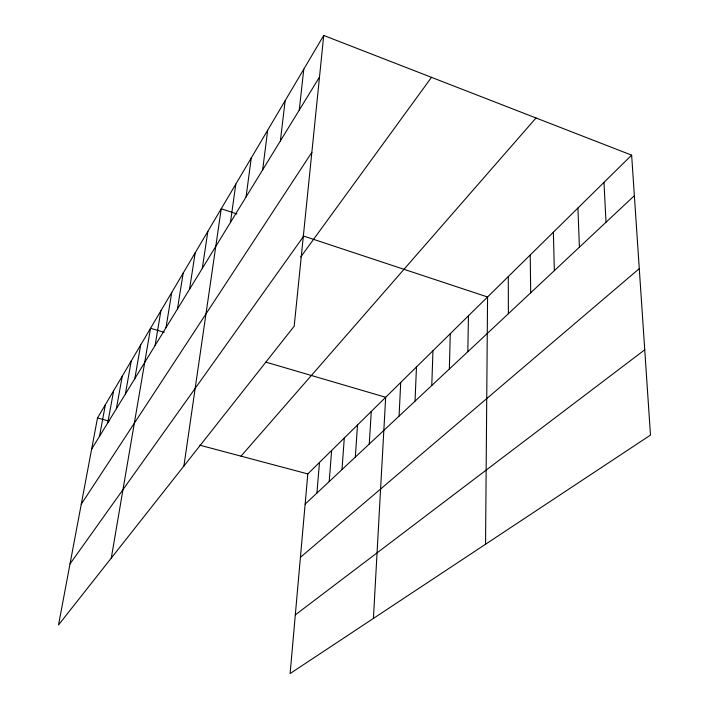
<?xml version="1.0" encoding="UTF-8"?>
<svg xmlns="http://www.w3.org/2000/svg" width="709" height="709" viewBox="0 0 709 709"><rect width="100%" height="100%" fill="white"/><g stroke="black" fill="none" stroke-linecap="round" stroke-linejoin="round"><path stroke-width="1.06" d="M485.55 544.228L487.562 296.991L303.124 235.893M467.825 351.699L468.445 315.797M449.355 369.008L450.268 333.691M431.781 385.466L432.96 350.725M415.04 401.152L416.467 366.97M399.078 416.103L400.718 382.47M373.421 618.425L385.669 397.279L265.689 362.077M369.265 444.029L371.277 411.45M355.333 457.092L357.504 425.01M341.986 469.597L344.299 438.002M329.189 481.579L331.635 450.472M316.914 493.074L319.484 462.428M631.639 155.156L307.812 473.922L290.114 673.55L650.481 435.096L631.639 155.156L323.721 35.45L97.505 417.991L58.519 624.957L294.191 326.211L323.721 35.45M299.26 110.081L303.789 69.145M280.365 140.949L285.151 100.669M262.667 169.841L267.674 130.226M246.067 196.951L251.252 157.983M230.46 222.44L235.805 184.118M183.906 466.017L221.235 208.756L236.877 213.941M202.295 268.436L207.861 231.364M189.542 289.254L195.197 252.785M177.454 308.991L183.179 273.107M165.986 327.726L171.755 292.418M155.085 345.531L160.89 310.79M111.286 558.072L150.547 328.285L164.24 332.308M134.816 378.633L140.683 344.973M125.387 394.036L131.262 360.899M116.373 408.738L122.258 376.124M107.768 422.803L113.653 390.686M99.526 436.257L105.402 404.626M91.629 449.151L319.493 77.042M81.26 504.205L311.845 152.346M70.023 563.894L303.275 236.762M300.669 257.057L431.497 77.352M241.007 456.153L536.013 117.978M305.136 504.117L634.369 195.675M300.412 557.336L639.279 268.64M295.316 614.88L644.738 349.803M97.505 417.991L109.133 421.084M199.885 445.217L307.812 473.922M603.962 182.408L606.027 222.227M577.924 208.038L579.404 247.175M553.383 232.197L554.341 270.652M530.208 255.001L530.704 292.79M508.3 276.563L508.38 313.706"/></g></svg>
